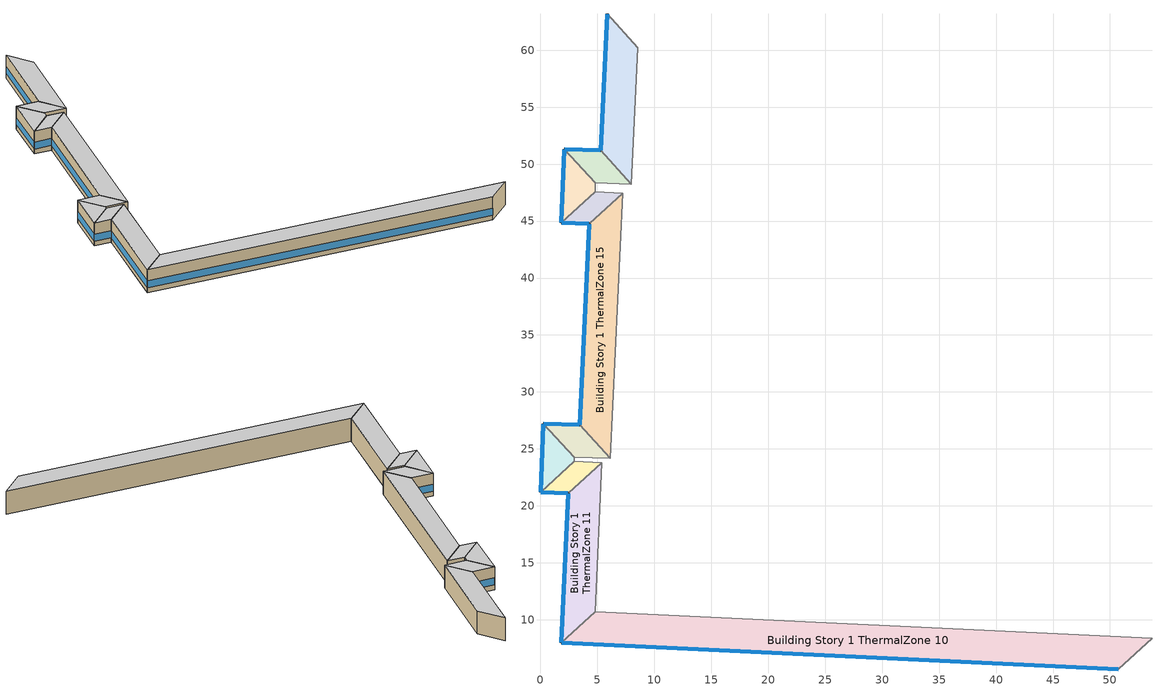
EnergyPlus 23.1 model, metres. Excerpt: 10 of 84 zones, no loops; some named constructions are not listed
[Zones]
Building Story 1 ThermalZone 10
 floor ground (Typical Insulated Carpeted 8in Slab Floor): 50.74,5.66 1.84,8 4.8,10.69 53.69,8.37 z0
 wall outside (Typical Insulated Steel Framed Exterior Wall R-12.99): 1.84,8 50.74,5.66 z0:3.6
 wall adiabatic (Typical Interior Wall): 50.74,5.66 53.69,8.37 4.8,10.69 1.84,8 z0:3.6
 window (U 0.55 SHGC 0.25): 1.87,8 50.72,5.67 z0.76:1.84
 ceiling adiabatic (Typical Interior Floor): 53.69,8.37 4.8,10.69 1.84,8 50.74,5.66 z3.6
Building Story 1 ThermalZone 11
 floor ground (Typical Insulated Carpeted 8in Slab Floor): 1.84,8 2.43,21.1 5.38,23.8 4.8,10.69 z0
 wall outside (Typical Insulated Steel Framed Exterior Wall R-12.99): 2.43,21.1 1.84,8 z0:3.6
 wall adiabatic (Typical Interior Wall): 1.84,8 4.8,10.69 5.38,23.8 2.43,21.1 z0:3.6
 window (U 0.55 SHGC 0.25): 2.43,21.08 1.84,8.02 z0.76:1.85
 ceiling adiabatic (Typical Interior Floor): 4.8,10.69 5.38,23.8 2.43,21.1 1.84,8 z3.6
Building Story 1 ThermalZone 12
 floor ground (Typical Insulated Carpeted 8in Slab Floor): 2.43,21.1 0,21.21 2.95,23.91 5.38,23.8 z0
 wall outside (Typical Insulated Steel Framed Exterior Wall R-12.99): 0,21.21 2.43,21.1 z0:3.6
 wall adiabatic (Typical Interior Wall): 2.43,21.1 5.38,23.8 2.95,23.91 0,21.21 z0:3.6
 window (U 0.55 SHGC 0.25): 0.03,21.21 2.4,21.1 z0.76:1.87
 ceiling adiabatic (Typical Interior Floor): 5.38,23.8 2.95,23.91 0,21.21 2.43,21.1 z3.6
Building Story 1 ThermalZone 13
 floor ground (Typical Insulated Carpeted 8in Slab Floor): 0,21.21 0.25,27.21 2.97,24.27 2.95,23.91 z0
 wall outside (Typical Insulated Steel Framed Exterior Wall R-12.99): 0.25,27.21 0,21.21 z0:3.6
 wall adiabatic (Typical Interior Wall): 0,21.21 2.95,23.91 2.97,24.27 0.25,27.21 z0:3.6
 window (U 0.55 SHGC 0.25): 0.25,27.18 0,21.24 z0.76:1.85
 ceiling adiabatic (Typical Interior Ceiling): 2.95,23.91 2.97,24.27 0.25,27.21 0,21.21 z3.6
Building Story 1 ThermalZone 14
 floor ground (Typical Insulated Carpeted 8in Slab Floor): 0.25,27.21 3.43,27.1 6.14,24.16 2.97,24.27 z0
 wall outside (Typical Insulated Steel Framed Exterior Wall R-12.99): 3.43,27.1 0.25,27.21 z0:3.6
 wall adiabatic (Typical Interior Wall): 0.25,27.21 2.97,24.27 6.14,24.16 3.43,27.1 z0:3.6
 window (U 0.55 SHGC 0.25): 3.41,27.1 0.28,27.21 z0.76:1.86
 ceiling adiabatic (Typical Interior Ceiling): 2.97,24.27 6.14,24.16 3.43,27.1 0.25,27.21 z3.6
Building Story 1 ThermalZone 15
 floor ground (Typical Insulated Carpeted 8in Slab Floor): 3.43,27.1 4.27,44.76 7.23,47.45 6.14,24.16 z0
 wall outside (Typical Insulated Steel Framed Exterior Wall R-12.99): 4.27,44.76 3.43,27.1 z0:3.6
 wall adiabatic (Typical Interior Wall): 3.43,27.1 6.14,24.16 7.23,47.45 4.27,44.76 z0:3.6
 window (U 0.55 SHGC 0.25): 4.27,44.73 3.43,27.12 z0.76:1.85
 ceiling adiabatic (Typical Interior Ceiling): 6.14,24.16 7.23,47.45 4.27,44.76 3.43,27.1 z3.6
Building Story 1 ThermalZone 16
 floor ground (Typical Insulated Carpeted 8in Slab Floor): 4.27,44.76 1.84,44.87 4.79,47.57 7.23,47.45 z0
 wall outside (Typical Insulated Steel Framed Exterior Wall R-12.99): 1.84,44.87 4.27,44.76 z0:3.6
 wall adiabatic (Typical Interior Wall): 4.27,44.76 7.23,47.45 4.79,47.57 1.84,44.87 z0:3.6
 window (U 0.55 SHGC 0.25): 1.87,44.87 4.25,44.76 z0.76:1.87
 ceiling adiabatic (Typical Interior Ceiling): 7.23,47.45 4.79,47.57 1.84,44.87 4.27,44.76 z3.6
Building Story 1 ThermalZone 17
 floor ground (Typical Insulated Carpeted 8in Slab Floor): 1.84,44.87 2.09,51.31 4.82,48.38 4.79,47.57 z0
 wall outside (Typical Insulated Steel Framed Exterior Wall R-12.99): 2.09,51.31 1.84,44.87 z0:3.6
 wall adiabatic (Typical Interior Wall): 1.84,44.87 4.79,47.57 4.82,48.38 2.09,51.31 z0:3.6
 window (U 0.55 SHGC 0.25): 2.09,51.28 1.84,44.89 z0.76:1.85
 ceiling adiabatic (Typical Interior Ceiling): 4.79,47.57 4.82,48.38 2.09,51.31 1.84,44.87 z3.6
Building Story 1 ThermalZone 18
 floor ground (Typical Insulated Carpeted 8in Slab Floor): 2.09,51.31 5.28,51.2 7.98,48.25 4.82,48.38 z0
 wall outside (Typical Insulated Steel Framed Exterior Wall R-12.99): 5.28,51.2 2.09,51.31 z0:3.6
 wall adiabatic (Typical Interior Wall): 2.09,51.31 4.82,48.38 7.98,48.25 5.28,51.2 z0:3.6
 window (U 0.55 SHGC 0.25): 5.25,51.2 2.12,51.31 z0.76:1.86
 ceiling adiabatic (Typical Interior Ceiling): 4.82,48.38 7.98,48.25 5.28,51.2 2.09,51.31 z3.6
Building Story 1 ThermalZone 19
 floor ground (Typical Insulated Carpeted 8in Slab Floor): 5.28,51.2 5.86,63.19 8.55,60.23 7.98,48.25 z0
 wall outside (Typical Insulated Steel Framed Exterior Wall R-12.99): 5.86,63.19 5.28,51.2 z0:3.6
 wall adiabatic (Typical Interior Wall): 5.28,51.2 7.98,48.25 8.55,60.23 5.86,63.19 z0:3.6
 window (U 0.55 SHGC 0.25): 5.86,63.17 5.28,51.22 z0.76:1.85
 ceiling adiabatic (Typical Interior Ceiling): 7.98,48.25 8.55,60.23 5.86,63.19 5.28,51.2 z3.6
[Building]
bld_25: Terrain=City
[Site:Location]
Jack Northrop Fld H_CA_USA: Latitude {deg}=41.3128; Longitude {deg}=-105.579; Time Zone {hr}=-8; Elevation {m}=21
[Site:GroundTemperature:FCfactorMethod]
18.8, 14.3, 13.6, 13.2, 13.3, 12.6, 15.3, 15.6, 17.7, 19.4, 19.7, 18.5
[Site:WaterMainsTemperature]
Calculation Method=Correlation; Annual Average Outdoor Air Temperature {C}=8.96667; Maximum Difference In Monthly Average Outdoor Air Temperatures {deltaC}=26.2
[SizingPeriod:DesignDay] Day of Month=21; Dry-Bulb Temperature Range Modifier Type=DefaultMultipliers; Humidity Condition Type=Wetbulb; Barometric Pressure {Pa}=98769; Rain Indicator=No; Snow Indicator=No; Daylight Saving Time Indicator=No; Begin Environment Reset Mode=FullResetAtBeginEnvironment
Name | Month | Day Type | Maximum Dry-Bulb Temperature {C} | Daily Dry-Bulb Temperature Range {deltaC} | Wetbulb or DewPoint at Maximum Dry-Bulb {C} | Wind Speed {m/s} | Wind Direction {deg} | Solar Model Indicator | ASHRAE Clear Sky Optical Depth for Beam Irradiance (taub) | ASHRAE Clear Sky Optical Depth for Diffuse Irradiance (taud) | Sky Clearness
Buffalo Niagara Intl Ap Ann Clg .4% Condns DB=>MWB 1 | 7 | SummerDesignDay | 30.3 | 9.3 | 21.8 | 5.7 | 240 | ASHRAETau | 0.462 | 2.001
Buffalo Niagara Intl Ap Ann Clg .4% Condns WB=>MDB 1 | 7 | SummerDesignDay | 27.8 | 9.3 | 23.8 | 5.7 | 240 | ASHRAETau | 0.462 | 2.001
Buffalo Niagara Intl Ap Ann Htg 99.6% Condns DB 1 | 1 | WinterDesignDay | -16.3 | 0 | -16.3 | 5.1 | 270 | ASHRAEClearSky |  |  | 0
[Material] Thermal Absorptance=0.9; Solar Absorptance=0.7
Name | Roughness | Thickness {m} | Conductivity {W/m-K} | Density {kg/m3} | Specific Heat {J/kg-K} | Visible Absorptance
100mm Normalweight concrete floor | MediumRough | 0.1016 | 2.31045 | 2322 | 832.557 | 0.7
25mm Stucco | Smooth | 0.0254 | 0.72 | 1856 | 840 | 0.7
5/8 in. Gypsum Board | MediumSmooth | 0.0159 | 0.16 | 800 | 1090 | 0.7
8 in. Normalweight Concrete Floor | MediumRough | 0.2032 | 2.31 | 2322 | 832 | 0.7
G01 13mm gypsum board | Smooth | 0.0127 | 0.160031 | 800.001 | 1090.73 | 0.5
[Material:NoMass] Roughness=Smooth; Thermal Absorptance=0.9; Solar Absorptance=0.7
Name | Thermal Resistance {m2-K/W} | Visible Absorptance
CP02 CARPET PAD; Typical Carpet Pad | 0.21648 | 0.8
Typical Insulation R-10.81 | 1.90342 | 0.7
[WindowMaterial:Gas]
Gap_1_W_0_0032: Gas Type=Air; Thickness {m}=0.0032
[WindowMaterial:Glazing] Optical Data Type=SpectralAverage; Infrared Transmittance at Normal Incidence=0; Back Side Infrared Hemispherical Emissivity=0.84; Conductivity {W/m-K}=1; Dirt Correction Factor for Solar and Visible Transmittance=1; Solar Diffusing=No
Name | Thickness {m} | Solar Transmittance at Normal Incidence | Front Side Solar Reflectance at Normal Incidence | Back Side Solar Reflectance at Normal Incidence | Visible Transmittance at Normal Incidence | Front Side Visible Reflectance at Normal Incidence | Back Side Visible Reflectance at Normal Incidence | Front Side Infrared Hemispherical Emissivity
Glass_2022F_LayerAvg | 0.0039 | 0.355897 | 0.394095 | 0.265645 | 0.677694 | 0.042734 | 0.05547 | 0.046
Glass_2175_LayerAvg | 0.0086 | 0.167758 | 0.217606 | 0.437978 | 0.416044 | 0.078729 | 0.10654 | 0.84
[Construction]
Typical Insulated Carpeted 8in Slab Floor: 8 in. Normalweight Concrete Floor, Typical Carpet Pad
Typical Insulated Steel Framed Exterior Wall R-12.99: 25mm Stucco, 5/8 in. Gypsum Board, Typical Insulation R-10.81, 5/8 in. Gypsum Board
Typical Interior Ceiling: CP02 CARPET PAD, 100mm Normalweight concrete floor
Typical Interior Floor: 100mm Normalweight concrete floor, CP02 CARPET PAD
Typical Interior Wall: G01 13mm gypsum board, G01 13mm gypsum board
U 0.55 SHGC 0.25: Glass_2175_LayerAvg, Gap_1_W_0_0032, Glass_2022F_LayerAvg
[Zone] Multiplier=1; Part of Total Floor Area=Yes
Building Story 1 ThermalZone 10; Building Story 1 ThermalZone 11; Building Story 1 ThermalZone 12; Building Story 1 ThermalZone 13; Building Story 1 ThermalZone 14; Building Story 1 ThermalZone 15; Building Story 1 ThermalZone 16; Building Story 1 ThermalZone 17; Building Story 1 ThermalZone 18; Building Story 1 ThermalZone 19
[Space] Space Type=Story Ground Blended Space Type
Name | Zone
Building Story 1 Space 10 | Building Story 1 ThermalZone 10
Building Story 1 Space 11 | Building Story 1 ThermalZone 11
Building Story 1 Space 12 | Building Story 1 ThermalZone 12
Building Story 1 Space 13 | Building Story 1 ThermalZone 13
Building Story 1 Space 14 | Building Story 1 ThermalZone 14
Building Story 1 Space 15 | Building Story 1 ThermalZone 15
Building Story 1 Space 16 | Building Story 1 ThermalZone 16
Building Story 1 Space 17 | Building Story 1 ThermalZone 17
Building Story 1 Space 18 | Building Story 1 ThermalZone 18
Building Story 1 Space 19 | Building Story 1 ThermalZone 19
[InternalMass] Construction=InteriorFurnishings 1
Name | Zone or ZoneList | Space or SpaceList | Surface Area {m2}
Building Story 1 Space 11 Office OfficeLarge Data Center A  - Story Ground Mass; Building Story 1 Space 11 Office OfficeLarge Data Center C  - Story Ground Mass | Building Story 1 ThermalZone 11 | Building Story 1 Space 11 | 0.0978758
Building Story 1 Space 12 Office OfficeLarge Data Center A  - Story Ground Mass; Building Story 1 Space 12 Office OfficeLarge Data Center C  - Story Ground Mass | Building Story 1 ThermalZone 12 | Building Story 1 Space 12 | 0.0181671
Building Story 1 Space 13 Office OfficeLarge Data Center A  - Story Ground Mass; Building Story 1 Space 13 Office OfficeLarge Data Center C  - Story Ground Mass | Building Story 1 ThermalZone 13 | Building Story 1 Space 13 | 0.0237747
Building Story 1 Space 15 Office OfficeLarge Data Center A  - Story Ground Mass; Building Story 1 Space 15 Office OfficeLarge Data Center C  - Story Ground Mass | Building Story 1 ThermalZone 15 | Building Story 1 Space 15 | 0.153174
Building Story 1 Space 10 Office OfficeLarge Data Center A  - Story Ground Mass; Building Story 1 Space 10 Office OfficeLarge Data Center C  - Story Ground Mass | Building Story 1 ThermalZone 10 | Building Story 1 Space 10 | 0.366015
Building Story 1 Space 16 Office OfficeLarge Data Center A  - Story Ground Mass; Building Story 1 Space 16 Office OfficeLarge Data Center C  - Story Ground Mass | Building Story 1 ThermalZone 16 | Building Story 1 Space 16 | 0.0182266
Building Story 1 Space 18 Office OfficeLarge Data Center A  - Story Ground Mass; Building Story 1 Space 18 Office OfficeLarge Data Center C  - Story Ground Mass | Building Story 1 ThermalZone 18 | Building Story 1 Space 18 | 0.0237296
Building Story 1 Space 14 Office OfficeLarge Data Center A  - Story Ground Mass; Building Story 1 Space 14 Office OfficeLarge Data Center C  - Story Ground Mass | Building Story 1 ThermalZone 14 | Building Story 1 Space 14 | 0.0237839
Building Story 1 Space 17 Office OfficeLarge Data Center A  - Story Ground Mass; Building Story 1 Space 17 Office OfficeLarge Data Center C  - Story Ground Mass | Building Story 1 ThermalZone 17 | Building Story 1 Space 17 | 0.0270914
Building Story 1 Space 19 Office OfficeLarge Data Center A  - Story Ground Mass; Building Story 1 Space 19 Office OfficeLarge Data Center C  - Story Ground Mass | Building Story 1 ThermalZone 19 | Building Story 1 Space 19 | 0.0896762
Building Story 1 Space 11 Office OfficeLarge Data Center B  - Story Ground Mass | Building Story 1 ThermalZone 11 | Building Story 1 Space 11 | 0.92167
Building Story 1 Space 12 Office OfficeLarge Data Center B  - Story Ground Mass | Building Story 1 ThermalZone 12 | Building Story 1 Space 12 | 0.171074
Building Story 1 Space 13 Office OfficeLarge Data Center B  - Story Ground Mass | Building Story 1 ThermalZone 13 | Building Story 1 Space 13 | 0.22388
Building Story 1 Space 15 Office OfficeLarge Data Center B  - Story Ground Mass | Building Story 1 ThermalZone 15 | Building Story 1 Space 15 | 1.4424
Building Story 1 Space 10 Office OfficeLarge Data Center B  - Story Ground Mass | Building Story 1 ThermalZone 10 | Building Story 1 Space 10 | 3.44667
Building Story 1 Space 16 Office OfficeLarge Data Center B  - Story Ground Mass | Building Story 1 ThermalZone 16 | Building Story 1 Space 16 | 0.171635
Building Story 1 Space 18 Office OfficeLarge Data Center B  - Story Ground Mass | Building Story 1 ThermalZone 18 | Building Story 1 Space 18 | 0.223456
Building Story 1 Space 14 Office OfficeLarge Data Center B  - Story Ground Mass | Building Story 1 ThermalZone 14 | Building Story 1 Space 14 | 0.223966
Building Story 1 Space 17 Office OfficeLarge Data Center B  - Story Ground Mass | Building Story 1 ThermalZone 17 | Building Story 1 Space 17 | 0.255113
Building Story 1 Space 19 Office OfficeLarge Data Center B  - Story Ground Mass | Building Story 1 ThermalZone 19 | Building Story 1 Space 19 | 0.844457
Building Story 1 Space 11 Office OfficeLarge Main Data Center A  - Story Ground Mass; Building Story 1 Space 11 Office OfficeLarge Main Data Center C  - Story Ground Mass | Building Story 1 ThermalZone 11 | Building Story 1 Space 11 | 0.175968
Building Story 1 Space 12 Office OfficeLarge Main Data Center A  - Story Ground Mass; Building Story 1 Space 12 Office OfficeLarge Main Data Center C  - Story Ground Mass | Building Story 1 ThermalZone 12 | Building Story 1 Space 12 | 0.0326621
Building Story 1 Space 13 Office OfficeLarge Main Data Center A  - Story Ground Mass; Building Story 1 Space 13 Office OfficeLarge Main Data Center C  - Story Ground Mass | Building Story 1 ThermalZone 13 | Building Story 1 Space 13 | 0.0427438
Building Story 1 Space 15 Office OfficeLarge Main Data Center A  - Story Ground Mass; Building Story 1 Space 15 Office OfficeLarge Main Data Center C  - Story Ground Mass | Building Story 1 ThermalZone 15 | Building Story 1 Space 15 | 0.275387
Building Story 1 Space 10 Office OfficeLarge Main Data Center A  - Story Ground Mass; Building Story 1 Space 10 Office OfficeLarge Main Data Center C  - Story Ground Mass | Building Story 1 ThermalZone 10 | Building Story 1 Space 10 | 0.658048
Building Story 1 Space 16 Office OfficeLarge Main Data Center A  - Story Ground Mass; Building Story 1 Space 16 Office OfficeLarge Main Data Center C  - Story Ground Mass | Building Story 1 ThermalZone 16 | Building Story 1 Space 16 | 0.0327691
Building Story 1 Space 18 Office OfficeLarge Main Data Center A  - Story Ground Mass; Building Story 1 Space 18 Office OfficeLarge Main Data Center C  - Story Ground Mass | Building Story 1 ThermalZone 18 | Building Story 1 Space 18 | 0.0426628
Building Story 1 Space 14 Office OfficeLarge Main Data Center A  - Story Ground Mass; Building Story 1 Space 14 Office OfficeLarge Main Data Center C  - Story Ground Mass | Building Story 1 ThermalZone 14 | Building Story 1 Space 14 | 0.0427604
Building Story 1 Space 17 Office OfficeLarge Main Data Center A  - Story Ground Mass; Building Story 1 Space 17 Office OfficeLarge Main Data Center C  - Story Ground Mass | Building Story 1 ThermalZone 17 | Building Story 1 Space 17 | 0.048707
Building Story 1 Space 19 Office OfficeLarge Main Data Center A  - Story Ground Mass; Building Story 1 Space 19 Office OfficeLarge Main Data Center C  - Story Ground Mass | Building Story 1 ThermalZone 19 | Building Story 1 Space 19 | 0.161226
Building Story 1 Space 11 Office OfficeLarge Main Data Center B  - Story Ground Mass | Building Story 1 ThermalZone 11 | Building Story 1 Space 11 | 1.65705
Building Story 1 Space 12 Office OfficeLarge Main Data Center B  - Story Ground Mass | Building Story 1 ThermalZone 12 | Building Story 1 Space 12 | 0.30757
Building Story 1 Space 13 Office OfficeLarge Main Data Center B  - Story Ground Mass | Building Story 1 ThermalZone 13 | Building Story 1 Space 13 | 0.402507
Building Story 1 Space 15 Office OfficeLarge Main Data Center B  - Story Ground Mass | Building Story 1 ThermalZone 15 | Building Story 1 Space 15 | 2.59325
Building Story 1 Space 10 Office OfficeLarge Main Data Center B  - Story Ground Mass | Building Story 1 ThermalZone 10 | Building Story 1 Space 10 | 6.19666
Building Story 1 Space 16 Office OfficeLarge Main Data Center B  - Story Ground Mass | Building Story 1 ThermalZone 16 | Building Story 1 Space 16 | 0.308578
Building Story 1 Space 18 Office OfficeLarge Main Data Center B  - Story Ground Mass | Building Story 1 ThermalZone 18 | Building Story 1 Space 18 | 0.401745
Building Story 1 Space 14 Office OfficeLarge Main Data Center B  - Story Ground Mass | Building Story 1 ThermalZone 14 | Building Story 1 Space 14 | 0.402663
Building Story 1 Space 17 Office OfficeLarge Main Data Center B  - Story Ground Mass | Building Story 1 ThermalZone 17 | Building Story 1 Space 17 | 0.458661
Building Story 1 Space 19 Office OfficeLarge Main Data Center B  - Story Ground Mass | Building Story 1 ThermalZone 19 | Building Story 1 Space 19 | 1.51823
Building Story 1 Space 11 SecondarySchool Auditorium A  - Story Ground Mass; Building Story 1 Space 11 SecondarySchool Auditorium C  - Story Ground Mass | Building Story 1 ThermalZone 11 | Building Story 1 Space 11 | 0.787171
Building Story 1 Space 12 SecondarySchool Auditorium A  - Story Ground Mass; Building Story 1 Space 12 SecondarySchool Auditorium C  - Story Ground Mass | Building Story 1 ThermalZone 12 | Building Story 1 Space 12 | 0.14611
Building Story 1 Space 13 SecondarySchool Auditorium A  - Story Ground Mass; Building Story 1 Space 13 SecondarySchool Auditorium C  - Story Ground Mass | Building Story 1 ThermalZone 13 | Building Story 1 Space 13 | 0.191209
Building Story 1 Space 15 SecondarySchool Auditorium A  - Story Ground Mass; Building Story 1 Space 15 SecondarySchool Auditorium C  - Story Ground Mass | Building Story 1 ThermalZone 15 | Building Story 1 Space 15 | 1.23191
Building Story 1 Space 10 SecondarySchool Auditorium A  - Story Ground Mass; Building Story 1 Space 10 SecondarySchool Auditorium C  - Story Ground Mass | Building Story 1 ThermalZone 10 | Building Story 1 Space 10 | 2.94369
Building Story 1 Space 16 SecondarySchool Auditorium A  - Story Ground Mass; Building Story 1 Space 16 SecondarySchool Auditorium C  - Story Ground Mass | Building Story 1 ThermalZone 16 | Building Story 1 Space 16 | 0.146588
Building Story 1 Space 18 SecondarySchool Auditorium A  - Story Ground Mass; Building Story 1 Space 18 SecondarySchool Auditorium C  - Story Ground Mass | Building Story 1 ThermalZone 18 | Building Story 1 Space 18 | 0.190847
Building Story 1 Space 14 SecondarySchool Auditorium A  - Story Ground Mass; Building Story 1 Space 14 SecondarySchool Auditorium C  - Story Ground Mass | Building Story 1 ThermalZone 14 | Building Story 1 Space 14 | 0.191283
Building Story 1 Space 17 SecondarySchool Auditorium A  - Story Ground Mass; Building Story 1 Space 17 SecondarySchool Auditorium C  - Story Ground Mass | Building Story 1 ThermalZone 17 | Building Story 1 Space 17 | 0.217884
Building Story 1 Space 19 SecondarySchool Auditorium A  - Story Ground Mass; Building Story 1 Space 19 SecondarySchool Auditorium C  - Story Ground Mass | Building Story 1 ThermalZone 19 | Building Story 1 Space 19 | 0.721225
Building Story 1 Space 11 SecondarySchool Auditorium B  - Story Ground Mass | Building Story 1 ThermalZone 11 | Building Story 1 Space 11 | 7.41258
Building Story 1 Space 12 SecondarySchool Auditorium B  - Story Ground Mass | Building Story 1 ThermalZone 12 | Building Story 1 Space 12 | 1.37588
Building Story 1 Space 13 SecondarySchool Auditorium B  - Story Ground Mass | Building Story 1 ThermalZone 13 | Building Story 1 Space 13 | 1.80057
Building Story 1 Space 15 SecondarySchool Auditorium B  - Story Ground Mass | Building Story 1 ThermalZone 15 | Building Story 1 Space 15 | 11.6006
Building Story 1 Space 10 SecondarySchool Auditorium B  - Story Ground Mass | Building Story 1 ThermalZone 10 | Building Story 1 Space 10 | 27.72
Building Story 1 Space 16 SecondarySchool Auditorium B  - Story Ground Mass | Building Story 1 ThermalZone 16 | Building Story 1 Space 16 | 1.38038
Building Story 1 Space 18 SecondarySchool Auditorium B  - Story Ground Mass | Building Story 1 ThermalZone 18 | Building Story 1 Space 18 | 1.79715
Building Story 1 Space 14 SecondarySchool Auditorium B  - Story Ground Mass | Building Story 1 ThermalZone 14 | Building Story 1 Space 14 | 1.80126
Building Story 1 Space 17 SecondarySchool Auditorium B  - Story Ground Mass | Building Story 1 ThermalZone 17 | Building Story 1 Space 17 | 2.05176
Building Story 1 Space 19 SecondarySchool Auditorium B  - Story Ground Mass | Building Story 1 ThermalZone 19 | Building Story 1 Space 19 | 6.79159
Building Story 1 Space 11 SecondarySchool Cafeteria A  - Story Ground Mass; Building Story 1 Space 11 SecondarySchool Cafeteria C  - Story Ground Mass | Building Story 1 ThermalZone 11 | Building Story 1 Space 11 | 0.498229
Building Story 1 Space 12 SecondarySchool Cafeteria A  - Story Ground Mass; Building Story 1 Space 12 SecondarySchool Cafeteria C  - Story Ground Mass | Building Story 1 ThermalZone 12 | Building Story 1 Space 12 | 0.0924781
Building Story 1 Space 13 SecondarySchool Cafeteria A  - Story Ground Mass; Building Story 1 Space 13 SecondarySchool Cafeteria C  - Story Ground Mass | Building Story 1 ThermalZone 13 | Building Story 1 Space 13 | 0.121023
Building Story 1 Space 15 SecondarySchool Cafeteria A  - Story Ground Mass; Building Story 1 Space 15 SecondarySchool Cafeteria C  - Story Ground Mass | Building Story 1 ThermalZone 15 | Building Story 1 Space 15 | 0.779721
Building Story 1 Space 10 SecondarySchool Cafeteria A  - Story Ground Mass; Building Story 1 Space 10 SecondarySchool Cafeteria C  - Story Ground Mass | Building Story 1 ThermalZone 10 | Building Story 1 Space 10 | 1.86317
Building Story 1 Space 16 SecondarySchool Cafeteria A  - Story Ground Mass; Building Story 1 Space 16 SecondarySchool Cafeteria C  - Story Ground Mass | Building Story 1 ThermalZone 16 | Building Story 1 Space 16 | 0.092781
Building Story 1 Space 18 SecondarySchool Cafeteria A  - Story Ground Mass; Building Story 1 Space 18 SecondarySchool Cafeteria C  - Story Ground Mass | Building Story 1 ThermalZone 18 | Building Story 1 Space 18 | 0.120794
Building Story 1 Space 14 SecondarySchool Cafeteria A  - Story Ground Mass; Building Story 1 Space 14 SecondarySchool Cafeteria C  - Story Ground Mass | Building Story 1 ThermalZone 14 | Building Story 1 Space 14 | 0.12107
Building Story 1 Space 17 SecondarySchool Cafeteria A  - Story Ground Mass; Building Story 1 Space 17 SecondarySchool Cafeteria C  - Story Ground Mass | Building Story 1 ThermalZone 17 | Building Story 1 Space 17 | 0.137907
Building Story 1 Space 19 SecondarySchool Cafeteria A  - Story Ground Mass; Building Story 1 Space 19 SecondarySchool Cafeteria C  - Story Ground Mass | Building Story 1 ThermalZone 19 | Building Story 1 Space 19 | 0.45649
Building Story 1 Space 11 SecondarySchool Cafeteria B  - Story Ground Mass | Building Story 1 ThermalZone 11 | Building Story 1 Space 11 | 4.69169
Building Story 1 Space 12 SecondarySchool Cafeteria B  - Story Ground Mass | Building Story 1 ThermalZone 12 | Building Story 1 Space 12 | 0.870842
Building Story 1 Space 13 SecondarySchool Cafeteria B  - Story Ground Mass | Building Story 1 ThermalZone 13 | Building Story 1 Space 13 | 1.13964
Building Story 1 Space 15 SecondarySchool Cafeteria B  - Story Ground Mass | Building Story 1 ThermalZone 15 | Building Story 1 Space 15 | 7.34243
Building Story 1 Space 10 SecondarySchool Cafeteria B  - Story Ground Mass | Building Story 1 ThermalZone 10 | Building Story 1 Space 10 | 17.545
Building Story 1 Space 16 SecondarySchool Cafeteria B  - Story Ground Mass | Building Story 1 ThermalZone 16 | Building Story 1 Space 16 | 0.873694
Building Story 1 Space 18 SecondarySchool Cafeteria B  - Story Ground Mass | Building Story 1 ThermalZone 18 | Building Story 1 Space 18 | 1.13748
Building Story 1 Space 14 SecondarySchool Cafeteria B  - Story Ground Mass | Building Story 1 ThermalZone 14 | Building Story 1 Space 14 | 1.14008
Building Story 1 Space 17 SecondarySchool Cafeteria B  - Story Ground Mass | Building Story 1 ThermalZone 17 | Building Story 1 Space 17 | 1.29863
Building Story 1 Space 19 SecondarySchool Cafeteria B  - Story Ground Mass | Building Story 1 ThermalZone 19 | Building Story 1 Space 19 | 4.29864
Building Story 1 Space 11 SecondarySchool ComputerRoom A  - Story Ground Mass; Building Story 1 Space 11 SecondarySchool ComputerRoom C  - Story Ground Mass | Building Story 1 ThermalZone 11 | Building Story 1 Space 11 | 0.76062
Building Story 1 Space 12 SecondarySchool ComputerRoom A  - Story Ground Mass; Building Story 1 Space 12 SecondarySchool ComputerRoom C  - Story Ground Mass | Building Story 1 ThermalZone 12 | Building Story 1 Space 12 | 0.141181
Building Story 1 Space 13 SecondarySchool ComputerRoom A  - Story Ground Mass; Building Story 1 Space 13 SecondarySchool ComputerRoom C  - Story Ground Mass | Building Story 1 ThermalZone 13 | Building Story 1 Space 13 | 0.18476
Building Story 1 Space 15 SecondarySchool ComputerRoom A  - Story Ground Mass; Building Story 1 Space 15 SecondarySchool ComputerRoom C  - Story Ground Mass | Building Story 1 ThermalZone 15 | Building Story 1 Space 15 | 1.19036
Building Story 1 Space 10 SecondarySchool ComputerRoom A  - Story Ground Mass; Building Story 1 Space 10 SecondarySchool ComputerRoom C  - Story Ground Mass | Building Story 1 ThermalZone 10 | Building Story 1 Space 10 | 2.8444
Building Story 1 Space 16 SecondarySchool ComputerRoom A  - Story Ground Mass; Building Story 1 Space 16 SecondarySchool ComputerRoom C  - Story Ground Mass | Building Story 1 ThermalZone 16 | Building Story 1 Space 16 | 0.141644
Building Story 1 Space 18 SecondarySchool ComputerRoom A  - Story Ground Mass; Building Story 1 Space 18 SecondarySchool ComputerRoom C  - Story Ground Mass | Building Story 1 ThermalZone 18 | Building Story 1 Space 18 | 0.184409
Building Story 1 Space 14 SecondarySchool ComputerRoom A  - Story Ground Mass; Building Story 1 Space 14 SecondarySchool ComputerRoom C  - Story Ground Mass | Building Story 1 ThermalZone 14 | Building Story 1 Space 14 | 0.184831
Building Story 1 Space 17 SecondarySchool ComputerRoom A  - Story Ground Mass; Building Story 1 Space 17 SecondarySchool ComputerRoom C  - Story Ground Mass | Building Story 1 ThermalZone 17 | Building Story 1 Space 17 | 0.210535
Building Story 1 Space 19 SecondarySchool ComputerRoom A  - Story Ground Mass; Building Story 1 Space 19 SecondarySchool ComputerRoom C  - Story Ground Mass | Building Story 1 ThermalZone 19 | Building Story 1 Space 19 | 0.696898
Building Story 1 Space 11 SecondarySchool ComputerRoom B  - Story Ground Mass | Building Story 1 ThermalZone 11 | Building Story 1 Space 11 | 7.16256
Building Story 1 Space 12 SecondarySchool ComputerRoom B  - Story Ground Mass | Building Story 1 ThermalZone 12 | Building Story 1 Space 12 | 1.32947
Building Story 1 Space 13 SecondarySchool ComputerRoom B  - Story Ground Mass | Building Story 1 ThermalZone 13 | Building Story 1 Space 13 | 1.73983
Building Story 1 Space 15 SecondarySchool ComputerRoom B  - Story Ground Mass | Building Story 1 ThermalZone 15 | Building Story 1 Space 15 | 11.2093
Building Story 1 Space 10 SecondarySchool ComputerRoom B  - Story Ground Mass | Building Story 1 ThermalZone 10 | Building Story 1 Space 10 | 26.785
Building Story 1 Space 16 SecondarySchool ComputerRoom B  - Story Ground Mass | Building Story 1 ThermalZone 16 | Building Story 1 Space 16 | 1.33382
Building Story 1 Space 18 SecondarySchool ComputerRoom B  - Story Ground Mass | Building Story 1 ThermalZone 18 | Building Story 1 Space 18 | 1.73654
Building Story 1 Space 14 SecondarySchool ComputerRoom B  - Story Ground Mass | Building Story 1 ThermalZone 14 | Building Story 1 Space 14 | 1.74051
Building Story 1 Space 17 SecondarySchool ComputerRoom B  - Story Ground Mass | Building Story 1 ThermalZone 17 | Building Story 1 Space 17 | 1.98255
Building Story 1 Space 19 SecondarySchool ComputerRoom B  - Story Ground Mass | Building Story 1 ThermalZone 19 | Building Story 1 Space 19 | 6.56251
Building Story 1 Space 11 SecondarySchool Gym A  - Story Ground Mass; Building Story 1 Space 11 SecondarySchool Gym C  - Story Ground Mass | Building Story 1 ThermalZone 11 | Building Story 1 Space 11 | 0.90435
Building Story 1 Space 12 SecondarySchool Gym A  - Story Ground Mass; Building Story 1 Space 12 SecondarySchool Gym C  - Story Ground Mass | Building Story 1 ThermalZone 12 | Building Story 1 Space 12 | 0.16786
Building Story 1 Space 13 SecondarySchool Gym A  - Story Ground Mass; Building Story 1 Space 13 SecondarySchool Gym C  - Story Ground Mass | Building Story 1 ThermalZone 13 | Building Story 1 Space 13 | 0.219673
Building Story 1 Space 15 SecondarySchool Gym A  - Story Ground Mass; Building Story 1 Space 15 SecondarySchool Gym C  - Story Ground Mass | Building Story 1 ThermalZone 15 | Building Story 1 Space 15 | 1.41529
Building Story 1 Space 10 SecondarySchool Gym A  - Story Ground Mass; Building Story 1 Space 10 SecondarySchool Gym C  - Story Ground Mass | Building Story 1 ThermalZone 10 | Building Story 1 Space 10 | 3.38189
Building Story 1 Space 16 SecondarySchool Gym A  - Story Ground Mass; Building Story 1 Space 16 SecondarySchool Gym C  - Story Ground Mass | Building Story 1 ThermalZone 16 | Building Story 1 Space 16 | 0.168409
Building Story 1 Space 18 SecondarySchool Gym A  - Story Ground Mass; Building Story 1 Space 18 SecondarySchool Gym C  - Story Ground Mass | Building Story 1 ThermalZone 18 | Building Story 1 Space 18 | 0.219256
Building Story 1 Space 14 SecondarySchool Gym A  - Story Ground Mass; Building Story 1 Space 14 SecondarySchool Gym C  - Story Ground Mass | Building Story 1 ThermalZone 14 | Building Story 1 Space 14 | 0.219758
Building Story 1 Space 17 SecondarySchool Gym A  - Story Ground Mass; Building Story 1 Space 17 SecondarySchool Gym C  - Story Ground Mass | Building Story 1 ThermalZone 17 | Building Story 1 Space 17 | 0.250319
Building Story 1 Space 19 SecondarySchool Gym A  - Story Ground Mass; Building Story 1 Space 19 SecondarySchool Gym C  - Story Ground Mass | Building Story 1 ThermalZone 19 | Building Story 1 Space 19 | 0.828587
Building Story 1 Space 11 SecondarySchool Gym A end_a - Story Ground Mass; Building Story 1 Space 11 SecondarySchool Gym C end_a - Story Ground Mass; Building Story 1 Space 11 SecondarySchool Office A end_b - Story Ground Mass; Building Story 1 Space 11 SecondarySchool Office C end_b - Story Ground Mass | Building Story 1 ThermalZone 11 | Building Story 1 Space 11 | 0.380009
Building Story 1 Space 12 SecondarySchool Gym A end_a - Story Ground Mass; Building Story 1 Space 12 SecondarySchool Gym C end_a - Story Ground Mass; Building Story 1 Space 12 SecondarySchool Office A end_b - Story Ground Mass; Building Story 1 Space 12 SecondarySchool Office C end_b - Story Ground Mass | Building Story 1 ThermalZone 12 | Building Story 1 Space 12 | 0.0705348
Building Story 1 Space 13 SecondarySchool Gym A end_a - Story Ground Mass; Building Story 1 Space 13 SecondarySchool Gym C end_a - Story Ground Mass; Building Story 1 Space 13 SecondarySchool Office A end_b - Story Ground Mass; Building Story 1 Space 13 SecondarySchool Office C end_b - Story Ground Mass | Building Story 1 ThermalZone 13 | Building Story 1 Space 13 | 0.0923067
Building Story 1 Space 15 SecondarySchool Gym A end_a - Story Ground Mass; Building Story 1 Space 15 SecondarySchool Gym C end_a - Story Ground Mass; Building Story 1 Space 15 SecondarySchool Office A end_b - Story Ground Mass | Building Story 1 ThermalZone 15 | Building Story 1 Space 15 | 0.594709
Building Story 1 Space 10 SecondarySchool Gym A end_a - Story Ground Mass; Building Story 1 Space 10 SecondarySchool Gym C end_a - Story Ground Mass; Building Story 1 Space 10 SecondarySchool Office A end_b - Story Ground Mass | Building Story 1 ThermalZone 10 | Building Story 1 Space 10 | 1.42108
Building Story 1 Space 16 SecondarySchool Gym A end_a - Story Ground Mass; Building Story 1 Space 16 SecondarySchool Gym C end_a - Story Ground Mass; Building Story 1 Space 16 SecondarySchool Office A end_b - Story Ground Mass | Building Story 1 ThermalZone 16 | Building Story 1 Space 16 | 0.0707659
Building Story 1 Space 18 SecondarySchool Gym A end_a - Story Ground Mass; Building Story 1 Space 18 SecondarySchool Gym C end_a - Story Ground Mass; Building Story 1 Space 18 SecondarySchool Office A end_b - Story Ground Mass | Building Story 1 ThermalZone 18 | Building Story 1 Space 18 | 0.0921318
Building Story 1 Space 14 SecondarySchool Gym A end_a - Story Ground Mass; Building Story 1 Space 14 SecondarySchool Gym C end_a - Story Ground Mass; Building Story 1 Space 14 SecondarySchool Office A end_b - Story Ground Mass | Building Story 1 ThermalZone 14 | Building Story 1 Space 14 | 0.0923425
Building Story 1 Space 17 SecondarySchool Gym A end_a - Story Ground Mass; Building Story 1 Space 17 SecondarySchool Gym C end_a - Story Ground Mass; Building Story 1 Space 17 SecondarySchool Office A end_b - Story Ground Mass | Building Story 1 ThermalZone 17 | Building Story 1 Space 17 | 0.105184
Building Story 1 Space 19 SecondarySchool Gym A end_a - Story Ground Mass; Building Story 1 Space 19 SecondarySchool Gym C end_a - Story Ground Mass; Building Story 1 Space 19 SecondarySchool Office A end_b - Story Ground Mass | Building Story 1 ThermalZone 19 | Building Story 1 Space 19 | 0.348174
Building Story 1 Space 11 SecondarySchool Gym B  - Story Ground Mass | Building Story 1 ThermalZone 11 | Building Story 1 Space 11 | 8.51603
Building Story 1 Space 12 SecondarySchool Gym B  - Story Ground Mass | Building Story 1 ThermalZone 12 | Building Story 1 Space 12 | 1.58069
Building Story 1 Space 13 SecondarySchool Gym B  - Story Ground Mass | Building Story 1 ThermalZone 13 | Building Story 1 Space 13 | 2.0686
Building Story 1 Space 15 SecondarySchool Gym B  - Story Ground Mass | Building Story 1 ThermalZone 15 | Building Story 1 Space 15 | 13.3274
Building Story 1 Space 10 SecondarySchool Gym B  - Story Ground Mass | Building Story 1 ThermalZone 10 | Building Story 1 Space 10 | 31.8464
Building Story 1 Space 16 SecondarySchool Gym B  - Story Ground Mass | Building Story 1 ThermalZone 16 | Building Story 1 Space 16 | 1.58587
Building Story 1 Space 18 SecondarySchool Gym B  - Story Ground Mass | Building Story 1 ThermalZone 18 | Building Story 1 Space 18 | 2.06468
Building Story 1 Space 14 SecondarySchool Gym B  - Story Ground Mass | Building Story 1 ThermalZone 14 | Building Story 1 Space 14 | 2.0694
Building Story 1 Space 17 SecondarySchool Gym B  - Story Ground Mass | Building Story 1 ThermalZone 17 | Building Story 1 Space 17 | 2.35719
Building Story 1 Space 19 SecondarySchool Gym B  - Story Ground Mass | Building Story 1 ThermalZone 19 | Building Story 1 Space 19 | 7.80259
Building Story 1 Space 11 SecondarySchool Gym B end_a - Story Ground Mass; Building Story 1 Space 11 SecondarySchool Office B end_b - Story Ground Mass | Building Story 1 ThermalZone 11 | Building Story 1 Space 11 | 3.57845
Building Story 1 Space 12 SecondarySchool Gym B end_a - Story Ground Mass; Building Story 1 Space 12 SecondarySchool Office B end_b - Story Ground Mass | Building Story 1 ThermalZone 12 | Building Story 1 Space 12 | 0.664208
Building Story 1 Space 13 SecondarySchool Gym B end_a - Story Ground Mass; Building Story 1 Space 13 SecondarySchool Office B end_b - Story Ground Mass | Building Story 1 ThermalZone 13 | Building Story 1 Space 13 | 0.869228
Building Story 1 Space 15 SecondarySchool Gym B end_a - Story Ground Mass; Building Story 1 Space 15 SecondarySchool Office B end_b - Story Ground Mass | Building Story 1 ThermalZone 15 | Building Story 1 Space 15 | 5.60021
Building Story 1 Space 10 SecondarySchool Gym B end_a - Story Ground Mass; Building Story 1 Space 10 SecondarySchool Office B end_b - Story Ground Mass | Building Story 1 ThermalZone 10 | Building Story 1 Space 10 | 13.3819
Building Story 1 Space 16 SecondarySchool Gym B end_a - Story Ground Mass; Building Story 1 Space 16 SecondarySchool Office B end_b - Story Ground Mass | Building Story 1 ThermalZone 16 | Building Story 1 Space 16 | 0.666384
Building Story 1 Space 18 SecondarySchool Gym B end_a - Story Ground Mass; Building Story 1 Space 18 SecondarySchool Office B end_b - Story Ground Mass | Building Story 1 ThermalZone 18 | Building Story 1 Space 18 | 0.867581
Building Story 1 Space 14 SecondarySchool Gym B end_a - Story Ground Mass; Building Story 1 Space 14 SecondarySchool Office B end_b - Story Ground Mass | Building Story 1 ThermalZone 14 | Building Story 1 Space 14 | 0.869565
Building Story 1 Space 17 SecondarySchool Gym B end_a - Story Ground Mass; Building Story 1 Space 17 SecondarySchool Office B end_b - Story Ground Mass | Building Story 1 ThermalZone 17 | Building Story 1 Space 17 | 0.990493
Building Story 1 Space 19 SecondarySchool Gym B end_a - Story Ground Mass; Building Story 1 Space 19 SecondarySchool Office B end_b - Story Ground Mass | Building Story 1 ThermalZone 19 | Building Story 1 Space 19 | 3.27866
Building Story 1 Space 11 SecondarySchool Kitchen A  - Story Ground Mass; Building Story 1 Space 11 SecondarySchool Kitchen C  - Story Ground Mass | Building Story 1 ThermalZone 11 | Building Story 1 Space 11 | 0.171803
Building Story 1 Space 12 SecondarySchool Kitchen A  - Story Ground Mass; Building Story 1 Space 12 SecondarySchool Kitchen C  - Story Ground Mass | Building Story 1 ThermalZone 12 | Building Story 1 Space 12 | 0.031889
Building Story 1 Space 13 SecondarySchool Kitchen A  - Story Ground Mass; Building Story 1 Space 13 SecondarySchool Kitchen C  - Story Ground Mass | Building Story 1 ThermalZone 13 | Building Story 1 Space 13 | 0.0417321
Building Story 1 Space 15 SecondarySchool Kitchen A  - Story Ground Mass; Building Story 1 Space 15 SecondarySchool Kitchen C  - Story Ground Mass | Building Story 1 ThermalZone 15 | Building Story 1 Space 15 | 0.268869
Building Story 1 Space 10 SecondarySchool Kitchen A  - Story Ground Mass; Building Story 1 Space 10 SecondarySchool Kitchen C  - Story Ground Mass | Building Story 1 ThermalZone 10 | Building Story 1 Space 10 | 0.642473
Building Story 1 Space 16 SecondarySchool Kitchen A  - Story Ground Mass; Building Story 1 Space 16 SecondarySchool Kitchen C  - Story Ground Mass | Building Story 1 ThermalZone 16 | Building Story 1 Space 16 | 0.0319935
Building Story 1 Space 18 SecondarySchool Kitchen A  - Story Ground Mass; Building Story 1 Space 18 SecondarySchool Kitchen C  - Story Ground Mass | Building Story 1 ThermalZone 18 | Building Story 1 Space 18 | 0.0416531
Building Story 1 Space 14 SecondarySchool Kitchen A  - Story Ground Mass; Building Story 1 Space 14 SecondarySchool Kitchen C  - Story Ground Mass | Building Story 1 ThermalZone 14 | Building Story 1 Space 14 | 0.0417483
Building Story 1 Space 17 SecondarySchool Kitchen A  - Story Ground Mass; Building Story 1 Space 17 SecondarySchool Kitchen C  - Story Ground Mass | Building Story 1 ThermalZone 17 | Building Story 1 Space 17 | 0.0475541
Building Story 1 Space 19 SecondarySchool Kitchen A  - Story Ground Mass; Building Story 1 Space 19 SecondarySchool Kitchen C  - Story Ground Mass | Building Story 1 ThermalZone 19 | Building Story 1 Space 19 | 0.15741
Building Story 1 Space 11 SecondarySchool Kitchen B  - Story Ground Mass | Building Story 1 ThermalZone 11 | Building Story 1 Space 11 | 1.61783
Building Story 1 Space 12 SecondarySchool Kitchen B  - Story Ground Mass | Building Story 1 ThermalZone 12 | Building Story 1 Space 12 | 0.30029
Building Story 1 Space 13 SecondarySchool Kitchen B  - Story Ground Mass | Building Story 1 ThermalZone 13 | Building Story 1 Space 13 | 0.39298
Building Story 1 Space 15 SecondarySchool Kitchen B  - Story Ground Mass | Building Story 1 ThermalZone 15 | Building Story 1 Space 15 | 2.53187
Building Story 1 Space 10 SecondarySchool Kitchen B  - Story Ground Mass | Building Story 1 ThermalZone 10 | Building Story 1 Space 10 | 6.05
Building Story 1 Space 16 SecondarySchool Kitchen B  - Story Ground Mass | Building Story 1 ThermalZone 16 | Building Story 1 Space 16 | 0.301274
Building Story 1 Space 18 SecondarySchool Kitchen B  - Story Ground Mass | Building Story 1 ThermalZone 18 | Building Story 1 Space 18 | 0.392236
Building Story 1 Space 14 SecondarySchool Kitchen B  - Story Ground Mass | Building Story 1 ThermalZone 14 | Building Story 1 Space 14 | 0.393133
Building Story 1 Space 17 SecondarySchool Kitchen B  - Story Ground Mass | Building Story 1 ThermalZone 17 | Building Story 1 Space 17 | 0.447805
Building Story 1 Space 19 SecondarySchool Kitchen B  - Story Ground Mass | Building Story 1 ThermalZone 19 | Building Story 1 Space 19 | 1.48229
Building Story 1 Space 11 SecondarySchool Library A  - Story Ground Mass; Building Story 1 Space 11 SecondarySchool Library C  - Story Ground Mass | Building Story 1 ThermalZone 11 | Building Story 1 Space 11 | 0.670033
Building Story 1 Space 12 SecondarySchool Library A  - Story Ground Mass; Building Story 1 Space 12 SecondarySchool Library C  - Story Ground Mass | Building Story 1 ThermalZone 12 | Building Story 1 Space 12 | 0.124367
Building Story 1 Space 13 SecondarySchool Library A  - Story Ground Mass; Building Story 1 Space 13 SecondarySchool Library C  - Story Ground Mass | Building Story 1 ThermalZone 13 | Building Story 1 Space 13 | 0.162755
Building Story 1 Space 15 SecondarySchool Library A  - Story Ground Mass; Building Story 1 Space 15 SecondarySchool Library C  - Story Ground Mass | Building Story 1 ThermalZone 15 | Building Story 1 Space 15 | 1.04859
Building Story 1 Space 10 SecondarySchool Library A  - Story Ground Mass; Building Story 1 Space 10 SecondarySchool Library C  - Story Ground Mass | Building Story 1 ThermalZone 10 | Building Story 1 Space 10 | 2.50564
Building Story 1 Space 16 SecondarySchool Library A  - Story Ground Mass; Building Story 1 Space 16 SecondarySchool Library C  - Story Ground Mass | Building Story 1 ThermalZone 16 | Building Story 1 Space 16 | 0.124774
Building Story 1 Space 18 SecondarySchool Library A  - Story Ground Mass; Building Story 1 Space 18 SecondarySchool Library C  - Story Ground Mass | Building Story 1 ThermalZone 18 | Building Story 1 Space 18 | 0.162447
Building Story 1 Space 14 SecondarySchool Library A  - Story Ground Mass; Building Story 1 Space 14 SecondarySchool Library C  - Story Ground Mass | Building Story 1 ThermalZone 14 | Building Story 1 Space 14 | 0.162818
Building Story 1 Space 17 SecondarySchool Library A  - Story Ground Mass; Building Story 1 Space 17 SecondarySchool Library C  - Story Ground Mass | Building Story 1 ThermalZone 17 | Building Story 1 Space 17 | 0.185461
Building Story 1 Space 19 SecondarySchool Library A  - Story Ground Mass; Building Story 1 Space 19 SecondarySchool Library C  - Story Ground Mass | Building Story 1 ThermalZone 19 | Building Story 1 Space 19 | 0.6139
Building Story 1 Space 11 SecondarySchool Library B  - Story Ground Mass | Building Story 1 ThermalZone 11 | Building Story 1 Space 11 | 6.30952
Building Story 1 Space 12 SecondarySchool Library B  - Story Ground Mass | Building Story 1 ThermalZone 12 | Building Story 1 Space 12 | 1.17113
Building Story 1 Space 13 SecondarySchool Library B  - Story Ground Mass | Building Story 1 ThermalZone 13 | Building Story 1 Space 13 | 1.53262
Building Story 1 Space 15 SecondarySchool Library B  - Story Ground Mass | Building Story 1 ThermalZone 15 | Building Story 1 Space 15 | 9.8743
Building Story 1 Space 10 SecondarySchool Library B  - Story Ground Mass | Building Story 1 ThermalZone 10 | Building Story 1 Space 10 | 23.595
Building Story 1 Space 16 SecondarySchool Library B  - Story Ground Mass | Building Story 1 ThermalZone 16 | Building Story 1 Space 16 | 1.17497
Building Story 1 Space 18 SecondarySchool Library B  - Story Ground Mass | Building Story 1 ThermalZone 18 | Building Story 1 Space 18 | 1.52972
Building Story 1 Space 14 SecondarySchool Library B  - Story Ground Mass | Building Story 1 ThermalZone 14 | Building Story 1 Space 14 | 1.53322
Building Story 1 Space 17 SecondarySchool Library B  - Story Ground Mass | Building Story 1 ThermalZone 17 | Building Story 1 Space 17 | 1.74644
Building Story 1 Space 19 SecondarySchool Library B  - Story Ground Mass | Building Story 1 ThermalZone 19 | Building Story 1 Space 19 | 5.78094
Building Story 1 Space 11 SecondarySchool Lobby A  - Story Ground Mass; Building Story 1 Space 11 SecondarySchool Lobby C  - Story Ground Mass | Building Story 1 ThermalZone 11 | Building Story 1 Space 11 | 0.334235
Building Story 1 Space 12 SecondarySchool Lobby A  - Story Ground Mass; Building Story 1 Space 12 SecondarySchool Lobby C  - Story Ground Mass | Building Story 1 ThermalZone 12 | Building Story 1 Space 12 | 0.0620386
Building Story 1 Space 13 SecondarySchool Lobby A  - Story Ground Mass; Building Story 1 Space 13 SecondarySchool Lobby C  - Story Ground Mass | Building Story 1 ThermalZone 13 | Building Story 1 Space 13 | 0.081188
Building Story 1 Space 15 SecondarySchool Lobby A  - Story Ground Mass; Building Story 1 Space 15 SecondarySchool Lobby C  - Story Ground Mass | Building Story 1 ThermalZone 15 | Building Story 1 Space 15 | 0.523073
Building Story 1 Space 10 SecondarySchool Lobby A  - Story Ground Mass; Building Story 1 Space 10 SecondarySchool Lobby C  - Story Ground Mass | Building Story 1 ThermalZone 10 | Building Story 1 Space 10 | 1.2499
Building Story 1 Space 16 SecondarySchool Lobby A  - Story Ground Mass; Building Story 1 Space 16 SecondarySchool Lobby C  - Story Ground Mass | Building Story 1 ThermalZone 16 | Building Story 1 Space 16 | 0.0622418
Building Story 1 Space 18 SecondarySchool Lobby A  - Story Ground Mass; Building Story 1 Space 18 SecondarySchool Lobby C  - Story Ground Mass | Building Story 1 ThermalZone 18 | Building Story 1 Space 18 | 0.0810341
Building Story 1 Space 14 SecondarySchool Lobby A  - Story Ground Mass; Building Story 1 Space 14 SecondarySchool Lobby C  - Story Ground Mass | Building Story 1 ThermalZone 14 | Building Story 1 Space 14 | 0.0812194
Building Story 1 Space 17 SecondarySchool Lobby A  - Story Ground Mass; Building Story 1 Space 17 SecondarySchool Lobby C  - Story Ground Mass | Building Story 1 ThermalZone 17 | Building Story 1 Space 17 | 0.0925144
Building Story 1 Space 19 SecondarySchool Lobby A  - Story Ground Mass; Building Story 1 Space 19 SecondarySchool Lobby C  - Story Ground Mass | Building Story 1 ThermalZone 19 | Building Story 1 Space 19 | 0.306235
Building Story 1 Space 11 SecondarySchool Lobby B  - Story Ground Mass | Building Story 1 ThermalZone 11 | Building Story 1 Space 11 | 3.14741
Building Story 1 Space 12 SecondarySchool Lobby B  - Story Ground Mass | Building Story 1 ThermalZone 12 | Building Story 1 Space 12 | 0.584201
Building Story 1 Space 13 SecondarySchool Lobby B  - Story Ground Mass | Building Story 1 ThermalZone 13 | Building Story 1 Space 13 | 0.764526
Building Story 1 Space 15 SecondarySchool Lobby B  - Story Ground Mass | Building Story 1 ThermalZone 15 | Building Story 1 Space 15 | 4.92564
Building Story 1 Space 10 SecondarySchool Lobby B  - Story Ground Mass | Building Story 1 ThermalZone 10 | Building Story 1 Space 10 | 11.77
Building Story 1 Space 16 SecondarySchool Lobby B  - Story Ground Mass | Building Story 1 ThermalZone 16 | Building Story 1 Space 16 | 0.586115
Building Story 1 Space 18 SecondarySchool Lobby B  - Story Ground Mass | Building Story 1 ThermalZone 18 | Building Story 1 Space 18 | 0.763077
Building Story 1 Space 14 SecondarySchool Lobby B  - Story Ground Mass | Building Story 1 ThermalZone 14 | Building Story 1 Space 14 | 0.764822
Building Story 1 Space 17 SecondarySchool Lobby B  - Story Ground Mass | Building Story 1 ThermalZone 17 | Building Story 1 Space 17 | 0.871184
Building Story 1 Space 19 SecondarySchool Lobby B  - Story Ground Mass | Building Story 1 ThermalZone 19 | Building Story 1 Space 19 | 2.88373
Building Story 1 Space 11 SecondarySchool Mechanical A  - Story Ground Mass; Building Story 1 Space 11 SecondarySchool Mechanical C  - Story Ground Mass | Building Story 1 ThermalZone 11 | Building Story 1 Space 11 | 0.545085
Building Story 1 Space 12 SecondarySchool Mechanical A  - Story Ground Mass; Building Story 1 Space 12 SecondarySchool Mechanical C  - Story Ground Mass | Building Story 1 ThermalZone 12 | Building Story 1 Space 12 | 0.101175
Building Story 1 Space 13 SecondarySchool Mechanical A  - Story Ground Mass; Building Story 1 Space 13 SecondarySchool Mechanical C  - Story Ground Mass | Building Story 1 ThermalZone 13 | Building Story 1 Space 13 | 0.132405
Building Story 1 Space 15 SecondarySchool Mechanical A  - Story Ground Mass; Building Story 1 Space 15 SecondarySchool Mechanical C  - Story Ground Mass | Building Story 1 ThermalZone 15 | Building Story 1 Space 15 | 0.853049
Building Story 1 Space 10 SecondarySchool Mechanical A  - Story Ground Mass; Building Story 1 Space 10 SecondarySchool Mechanical C  - Story Ground Mass | Building Story 1 ThermalZone 10 | Building Story 1 Space 10 | 2.03839
Building Story 1 Space 16 SecondarySchool Mechanical A  - Story Ground Mass; Building Story 1 Space 16 SecondarySchool Mechanical C  - Story Ground Mass | Building Story 1 ThermalZone 16 | Building Story 1 Space 16 | 0.101506
Building Story 1 Space 18 SecondarySchool Mechanical A  - Story Ground Mass; Building Story 1 Space 18 SecondarySchool Mechanical C  - Story Ground Mass | Building Story 1 ThermalZone 18 | Building Story 1 Space 18 | 0.132154
Building Story 1 Space 14 SecondarySchool Mechanical A  - Story Ground Mass; Building Story 1 Space 14 SecondarySchool Mechanical C  - Story Ground Mass | Building Story 1 ThermalZone 14 | Building Story 1 Space 14 | 0.132456
Building Story 1 Space 17 SecondarySchool Mechanical A  - Story Ground Mass; Building Story 1 Space 17 SecondarySchool Mechanical C  - Story Ground Mass | Building Story 1 ThermalZone 17 | Building Story 1 Space 17 | 0.150876
Building Story 1 Space 19 SecondarySchool Mechanical A  - Story Ground Mass; Building Story 1 Space 19 SecondarySchool Mechanical C  - Story Ground Mass | Building Story 1 ThermalZone 19 | Building Story 1 Space 19 | 0.49942
Building Story 1 Space 11 SecondarySchool Mechanical B  - Story Ground Mass | Building Story 1 ThermalZone 11 | Building Story 1 Space 11 | 5.13292
Building Story 1 Space 12 SecondarySchool Mechanical B  - Story Ground Mass | Building Story 1 ThermalZone 12 | Building Story 1 Space 12 | 0.952739
Building Story 1 Space 13 SecondarySchool Mechanical B  - Story Ground Mass | Building Story 1 ThermalZone 13 | Building Story 1 Space 13 | 1.24682
Building Story 1 Space 15 SecondarySchool Mechanical B  - Story Ground Mass | Building Story 1 ThermalZone 15 | Building Story 1 Space 15 | 8.03294
Building Story 1 Space 10 SecondarySchool Mechanical B  - Story Ground Mass | Building Story 1 ThermalZone 10 | Building Story 1 Space 10 | 19.195
Building Story 1 Space 16 SecondarySchool Mechanical B  - Story Ground Mass | Building Story 1 ThermalZone 16 | Building Story 1 Space 16 | 0.95586
Building Story 1 Space 18 SecondarySchool Mechanical B  - Story Ground Mass | Building Story 1 ThermalZone 18 | Building Story 1 Space 18 | 1.24446
Building Story 1 Space 14 SecondarySchool Mechanical B  - Story Ground Mass | Building Story 1 ThermalZone 14 | Building Story 1 Space 14 | 1.2473
Building Story 1 Space 17 SecondarySchool Mechanical B  - Story Ground Mass | Building Story 1 ThermalZone 17 | Building Story 1 Space 17 | 1.42076
Building Story 1 Space 19 SecondarySchool Mechanical B  - Story Ground Mass | Building Story 1 ThermalZone 19 | Building Story 1 Space 19 | 4.70291
Building Story 1 Space 11 SecondarySchool Office A  - Story Ground Mass; Building Story 1 Space 11 SecondarySchool Office C  - Story Ground Mass | Building Story 1 ThermalZone 11 | Building Story 1 Space 11 | 0.468074
Building Story 1 Space 12 SecondarySchool Office A  - Story Ground Mass; Building Story 1 Space 12 SecondarySchool Office C  - Story Ground Mass | Building Story 1 ThermalZone 12 | Building Story 1 Space 12 | 0.0868808
Building Story 1 Space 13 SecondarySchool Office A  - Story Ground Mass; Building Story 1 Space 13 SecondarySchool Office C  - Story Ground Mass | Building Story 1 ThermalZone 13 | Building Story 1 Space 13 | 0.113698
Building Story 1 Space 15 SecondarySchool Office A  - Story Ground Mass; Building Story 1 Space 15 SecondarySchool Office C  - Story Ground Mass | Building Story 1 ThermalZone 15 | Building Story 1 Space 15 | 0.732528
Building Story 1 Space 10 SecondarySchool Office A  - Story Ground Mass; Building Story 1 Space 10 SecondarySchool Office C  - Story Ground Mass | Building Story 1 ThermalZone 10 | Building Story 1 Space 10 | 1.7504
Building Story 1 Space 16 SecondarySchool Office A  - Story Ground Mass; Building Story 1 Space 16 SecondarySchool Office C  - Story Ground Mass | Building Story 1 ThermalZone 16 | Building Story 1 Space 16 | 0.0871654
Building Story 1 Space 18 SecondarySchool Office A  - Story Ground Mass; Building Story 1 Space 18 SecondarySchool Office C  - Story Ground Mass | Building Story 1 ThermalZone 18 | Building Story 1 Space 18 | 0.113483
Building Story 1 Space 14 SecondarySchool Office A  - Story Ground Mass; Building Story 1 Space 14 SecondarySchool Office C  - Story Ground Mass | Building Story 1 ThermalZone 14 | Building Story 1 Space 14 | 0.113742
Building Story 1 Space 17 SecondarySchool Office A  - Story Ground Mass; Building Story 1 Space 17 SecondarySchool Office C  - Story Ground Mass | Building Story 1 ThermalZone 17 | Building Story 1 Space 17 | 0.12956
Building Story 1 Space 19 SecondarySchool Office A  - Story Ground Mass; Building Story 1 Space 19 SecondarySchool Office C  - Story Ground Mass | Building Story 1 ThermalZone 19 | Building Story 1 Space 19 | 0.428861
Building Story 1 Space 11 SecondarySchool Office B  - Story Ground Mass | Building Story 1 ThermalZone 11 | Building Story 1 Space 11 | 4.40773
Building Story 1 Space 12 SecondarySchool Office B  - Story Ground Mass | Building Story 1 ThermalZone 12 | Building Story 1 Space 12 | 0.818134
Building Story 1 Space 13 SecondarySchool Office B  - Story Ground Mass | Building Story 1 ThermalZone 13 | Building Story 1 Space 13 | 1.07067
Building Story 1 Space 15 SecondarySchool Office B  - Story Ground Mass | Building Story 1 ThermalZone 15 | Building Story 1 Space 15 | 6.89803
Building Story 1 Space 10 SecondarySchool Office B  - Story Ground Mass | Building Story 1 ThermalZone 10 | Building Story 1 Space 10 | 16.4831
Building Story 1 Space 16 SecondarySchool Office B  - Story Ground Mass | Building Story 1 ThermalZone 16 | Building Story 1 Space 16 | 0.820814
Building Story 1 Space 18 SecondarySchool Office B  - Story Ground Mass | Building Story 1 ThermalZone 18 | Building Story 1 Space 18 | 1.06864
Building Story 1 Space 14 SecondarySchool Office B  - Story Ground Mass | Building Story 1 ThermalZone 14 | Building Story 1 Space 14 | 1.07108
Building Story 1 Space 17 SecondarySchool Office B  - Story Ground Mass | Building Story 1 ThermalZone 17 | Building Story 1 Space 17 | 1.22003
Building Story 1 Space 19 SecondarySchool Office B  - Story Ground Mass | Building Story 1 ThermalZone 19 | Building Story 1 Space 19 | 4.03847
